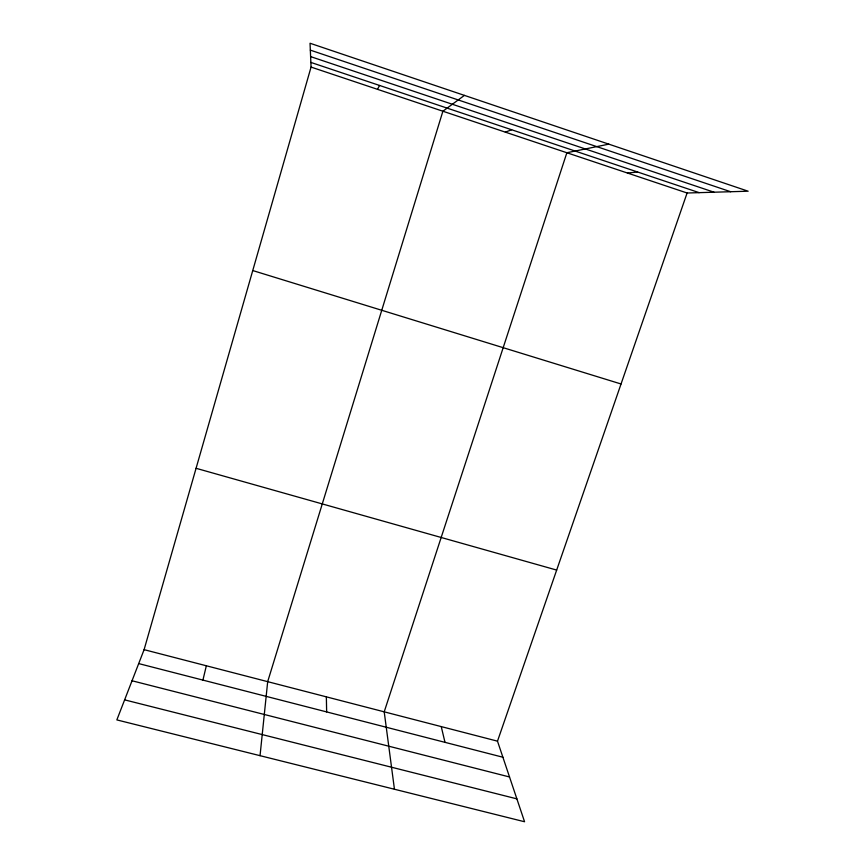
<?xml version="1.0" encoding="UTF-8"?>
<svg xmlns="http://www.w3.org/2000/svg" width="865" height="865" viewBox="0 0 865 865"><rect width="100%" height="100%" fill="white"/><g stroke="black" fill="none" stroke-linecap="round" stroke-linejoin="round"><path stroke-width="1.3" d="M260.041 755.675L267.685 681.652L442.891 111.228L464.408 95.388M202.918 680.106L206.346 665.769M687.102 193.003L497.494 741.164L524.568 821.75L116.851 719.907L144.098 649.658L311.065 67.081L310.038 43.25L748.149 191.208L687.102 193.003L311.065 67.081M377.508 89.333L379.562 85.451M505.355 132.14L511.626 129.75M608.809 144.152L566.867 152.737L384.211 711.83L394.451 789.248M627.439 173.022L637.624 172.016M124.625 699.861L516.881 798.86M132.031 680.766L509.528 776.975M138.692 663.585L502.9 757.232M144.098 649.658L497.494 741.164M196.074 468.3L556.671 570.078M252.753 270.55L621.048 383.984M310.859 62.41L699.147 192.646M310.33 50.127L730.644 191.727M310.611 56.614L714.047 192.214M441.247 726.6L444.988 742.343M326.354 696.844L326.646 711.917"/></g></svg>
